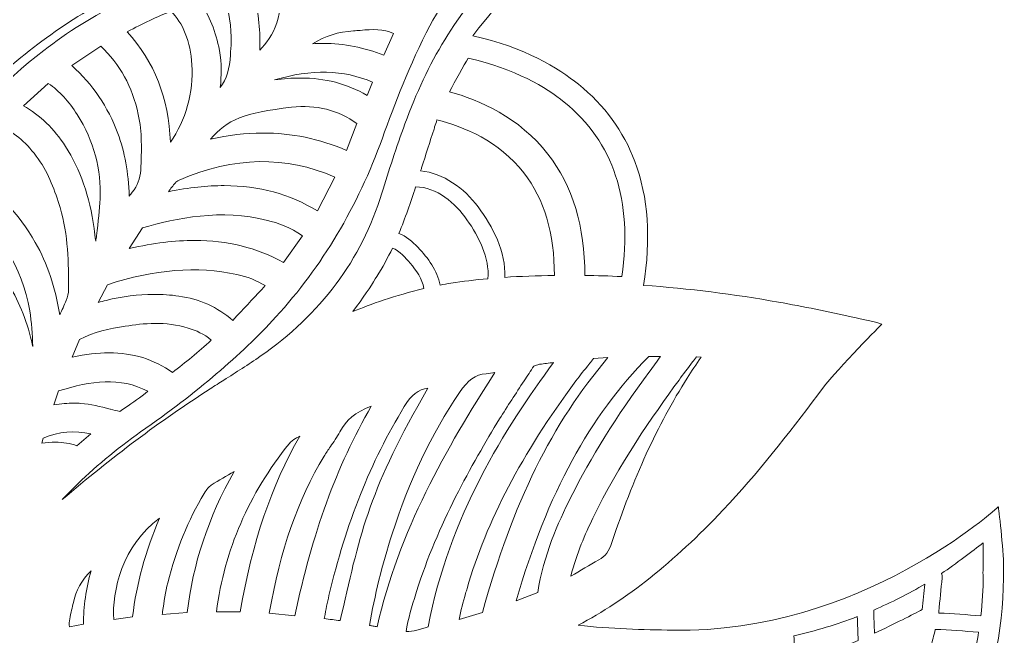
# Model space of a CAD drawing. Header units: millimetres. Extents: x -1149 to 2186, y 108 to 662.
# Drawn here: x 1246.9 to 1500.7, y 300.9 to 459.8 of the extents above; entities that cross this region are included whole.
import ezdxf

# ---------------------------------------------------------------- set-up
doc = ezdxf.new("R2010")
doc.units = ezdxf.units.MM
doc.header["$MEASUREMENT"] = 0
doc.layers.add('Layer 5', color=7, linetype='Continuous')

msp = doc.modelspace()

# ---------------------------------------------------------------- linework, layer by layer
at = {"layer": 'Layer 5', "lineweight": 0}
for points, knots in [([(1500.47, 318.48), (1500.47, 318.53), (1500.47, 318.58), (1500.46, 318.65), (1500.54, 323.25), (1499.13, 334.25), (1499.13, 334.25), (1499.13, 334.25), (1463.58, 301.53), (1415.26, 302.46), (1407.54, 302.61), (1399.34, 302.75), (1390.86, 303.73), (1403.38, 310.34), (1415.3, 319.82), (1428.23, 333.45), (1437.07, 342.77), (1444.98, 353.13), (1452.62, 363.15), (1452.62, 363.15), (1453.85, 364.76), (1453.85, 364.76), (1458.05, 370.25), (1469.08, 381.29), (1469.08, 381.29), (1468.87, 381.59), (1463.49, 382.71), (1461.66, 383.13), (1455.32, 384.59), (1448.93, 385.87), (1442.52, 387), (1430.98, 389.04), (1419.37, 390.53), (1407.7, 391.33), (1409.65, 403.35), (1408.91, 414.08), (1405.47, 423.24), (1402.53, 431.05), (1397.64, 437.76), (1390.93, 443.17), (1385.8, 447.31), (1376.98, 452.75), (1363.75, 455.61), (1371.34, 466.22), (1389.68, 483.7), (1389.68, 483.7), (1389.68, 483.7), (1389.39, 483.86), (1389.39, 483.86), (1384.69, 486.52), (1379.54, 487.63), (1374.99, 488.6), (1354.12, 493.07), (1332.21, 492.4), (1308.03, 486.54), (1308.03, 486.54), (1307.98, 486.54), (1307.9, 486.53), (1300.35, 507.58), (1286.85, 518.05), (1276.77, 523.13), (1267.56, 527.77), (1259.62, 528.87), (1256.91, 529.12), (1256.91, 529.4), (1256.92, 529.65), (1256.94, 529.86), (1256.93, 529.86), (1256.92, 529.86), (1256.9, 529.87), (1256.72, 541.96), (1254.12, 568.73), (1254.12, 568.73), (1254.12, 568.73), (1246.46, 565.38), (1243.35, 563.76), (1243.35, 563.76), (1242.58, 563.35), (1242.58, 563.35), (1240.4, 562.21), (1237.1, 560.23), (1234.2, 558.48), (1233.92, 558.32), (1233.66, 558.16), (1233.39, 558), (1233.39, 558), (1231.33, 556.77), (1230.87, 556.5), (1230.95, 557.4), (1231.04, 558.95), (1231.19, 561.68), (1231.36, 564.61), (1231.55, 568.35), (1231.49, 569.55), (1231.3, 573.08), (1231.08, 577), (1230.79, 580.95), (1230.79, 581), (1230.78, 581.06), (1230.78, 581.11), (1230.72, 581.86), (1230.66, 582.61), (1230.6, 583.36), (1229.76, 593.42), (1226.85, 602.86), (1221.96, 611.41), (1213.55, 626.07), (1201.81, 638.97), (1186.06, 650.83), (1185.65, 651.14), (1182.98, 653.39), (1182.98, 653.39), (1182.98, 653.39), (1180.32, 651.14), (1179.9, 650.83), (1164.15, 638.97), (1152.41, 626.07), (1144.01, 611.41), (1139.11, 602.86), (1136.2, 593.42), (1135.37, 583.36), (1134.97, 578.61), (1134.71, 573.8), (1134.48, 569.55), (1134.41, 568.35), (1134.6, 564.61), (1134.77, 561.68), (1134.93, 558.95), (1135.02, 557.4), (1135.09, 556.5), (1134.63, 556.77), (1132.57, 558), (1132.57, 558), (1132.31, 558.16), (1132.04, 558.32), (1131.77, 558.48), (1128.86, 560.23), (1125.57, 562.21), (1123.38, 563.35), (1123.38, 563.35), (1122.61, 563.76), (1122.61, 563.76), (1119.51, 565.38), (1111.85, 568.73), (1111.85, 568.73), (1111.85, 568.73), (1109.24, 541.96), (1109.06, 529.87), (1109.05, 529.86), (1109.04, 529.86), (1109.02, 529.86), (1109.05, 529.65), (1109.05, 529.4), (1109.05, 529.12), (1106.34, 528.87), (1098.4, 527.77), (1089.2, 523.13), (1079.11, 518.05), (1065.61, 507.58), (1058.06, 486.53), (1057.99, 486.54), (1057.94, 486.54), (1057.94, 486.54), (1033.76, 492.4), (1011.85, 493.07), (990.97, 488.6), (986.43, 487.63), (981.27, 486.52), (976.57, 483.86), (976.57, 483.86), (976.28, 483.7), (976.28, 483.7), (976.28, 483.7), (994.62, 466.22), (1002.21, 455.61), (988.98, 452.75), (980.16, 447.31), (975.03, 443.17), (968.32, 437.76), (963.43, 431.05), (960.5, 423.24), (957.06, 414.08), (956.31, 403.35), (958.27, 391.33), (946.6, 390.53), (934.99, 389.04), (923.44, 387), (917.03, 385.87), (910.65, 384.59), (904.3, 383.13), (902.48, 382.71), (897.09, 381.59), (896.88, 381.29), (896.88, 381.29), (907.92, 370.25), (912.11, 364.76), (912.11, 364.76), (913.34, 363.15), (913.34, 363.15), (920.99, 353.13), (928.89, 342.77), (937.74, 333.45), (950.67, 319.82), (962.59, 310.34), (975.11, 303.73), (966.63, 302.75), (958.42, 302.61), (950.7, 302.46), (902.38, 301.53), (866.83, 334.25), (866.83, 334.25), (866.83, 334.25), (865.43, 323.25), (865.51, 318.65), (865.5, 318.58), (865.49, 318.53), (865.49, 318.48), (865.29, 304.67), (867.87, 290.84), (873.15, 277.38), (881.55, 255.97), (896.79, 236.42), (917.2, 220.85), (939.19, 204.09), (960.63, 195.33), (980.96, 194.79), (965.68, 183), (944.26, 183.97), (944.26, 183.97), (944.26, 183.97), (955.23, 173.31), (960.19, 170.11), (970.16, 163.68), (980.73, 159.49), (991.61, 157.66), (997.5, 156.67), (1003.46, 156.42), (1009.33, 156.93), (1012.52, 157.2), (1016.15, 157.67), (1019.52, 158.98), (1018.66, 157.45), (1017.84, 155.98), (1017.01, 154.52), (1012.92, 147.28), (1008.29, 139.69), (1002.2, 133.21), (999.14, 129.97), (996.16, 126.86), (992.65, 125.23), (977.38, 118.17), (965, 131.26), (962.75, 133.58), (962.75, 133.58), (961.05, 135.32), (961.05, 135.32), (961.05, 135.32), (961.94, 133.06), (961.94, 133.06), (964.51, 126.49), (968.32, 121.32), (973.28, 117.69), (978.5, 113.86), (984.88, 111.84), (992.24, 111.7), (992.58, 111.69), (992.91, 111.69), (993.25, 111.69), (1003.35, 111.69), (1013.36, 114.68), (1023.81, 120.82), (1037.03, 128.59), (1047.43, 138.5), (1054.71, 150.28), (1057.19, 154.29), (1059.21, 158.65), (1061.17, 162.88), (1061.66, 163.93), (1062.14, 164.99), (1062.64, 166.04), (1064.83, 166.97), (1066.8, 167.97), (1068.65, 169.11), (1068.9, 169.26), (1069.2, 169.43), (1069.52, 169.61), (1069.95, 169.84), (1070.41, 170.1), (1070.86, 170.39), (1071.63, 167.67), (1072.92, 165.02), (1074.69, 162.51), (1080.48, 154.32), (1088.09, 149.06), (1097.3, 146.89), (1105.4, 144.98), (1113.56, 145.97), (1122.27, 149.9), (1131.98, 154.29), (1140.58, 160.89), (1147.84, 169.51), (1151.48, 173.84), (1154.92, 178.47), (1158.24, 182.94), (1159.86, 185.13), (1161.55, 187.4), (1163.23, 189.6), (1163.74, 190.27), (1164.33, 190.9), (1165.07, 191.7), (1165.2, 191.85), (1165.34, 191.99), (1165.48, 192.15), (1165.1, 184.93), (1167.1, 179.79), (1171.71, 176.05), (1174.85, 173.5), (1178.5, 172.18), (1182.56, 172.12), (1182.56, 172.12), (1182.91, 172.12), (1182.91, 172.12), (1182.91, 172.12), (1182.91, 172.12), (1182.91, 172.12), (1182.91, 172.12), (1182.98, 172.12), (1182.98, 172.12), (1182.98, 172.12), (1183.06, 172.12), (1183.06, 172.12), (1183.06, 172.12), (1183.06, 172.12), (1183.06, 172.12), (1183.06, 172.12), (1183.4, 172.12), (1183.4, 172.12), (1187.46, 172.18), (1191.12, 173.5), (1194.26, 176.05), (1198.87, 179.79), (1200.87, 184.93), (1200.49, 192.15), (1200.63, 191.99), (1200.76, 191.85), (1200.9, 191.7), (1201.64, 190.9), (1202.22, 190.27), (1202.73, 189.6), (1204.42, 187.4), (1206.1, 185.13), (1207.73, 182.94), (1211.05, 178.47), (1214.48, 173.84), (1218.13, 169.51), (1225.38, 160.89), (1233.98, 154.29), (1243.69, 149.9), (1252.4, 145.97), (1260.57, 144.98), (1268.66, 146.89), (1277.88, 149.06), (1285.49, 154.32), (1291.27, 162.51), (1293.05, 165.02), (1294.33, 167.67), (1295.11, 170.39), (1295.56, 170.1), (1296.02, 169.84), (1296.44, 169.61), (1296.76, 169.43), (1297.06, 169.26), (1297.32, 169.11), (1299.16, 167.97), (1301.13, 166.97), (1303.33, 166.04), (1303.82, 164.99), (1304.31, 163.93), (1304.8, 162.88), (1306.75, 158.65), (1308.77, 154.29), (1311.25, 150.28), (1318.54, 138.5), (1328.93, 128.59), (1342.15, 120.82), (1352.6, 114.68), (1362.61, 111.69), (1372.71, 111.69), (1373.05, 111.69), (1373.39, 111.69), (1373.73, 111.7), (1381.08, 111.84), (1387.46, 113.86), (1392.69, 117.69), (1397.64, 121.32), (1401.46, 126.49), (1404.02, 133.06), (1404.02, 133.06), (1404.91, 135.32), (1404.91, 135.32), (1404.91, 135.32), (1403.22, 133.58), (1403.22, 133.58), (1400.97, 131.26), (1388.59, 118.17), (1373.32, 125.23), (1369.8, 126.86), (1366.82, 129.97), (1363.77, 133.21), (1357.68, 139.69), (1353.05, 147.28), (1348.95, 154.52), (1348.12, 155.98), (1347.3, 157.45), (1346.44, 158.98), (1349.81, 157.67), (1353.45, 157.2), (1356.63, 156.93), (1362.5, 156.42), (1368.46, 156.67), (1374.36, 157.66), (1385.24, 159.49), (1395.81, 163.68), (1405.77, 170.11), (1410.73, 173.31), (1421.71, 183.97), (1421.71, 183.97), (1421.71, 183.97), (1400.29, 183), (1385, 194.79), (1405.34, 195.33), (1426.78, 204.09), (1448.77, 220.85), (1469.18, 236.42), (1484.41, 255.97), (1492.81, 277.38), (1498.1, 290.84), (1500.67, 304.67), (1500.47, 318.48)], [0, 0, 0, 0, 1, 1, 1, 2, 2, 2, 3, 3, 3, 4, 4, 4, 5, 5, 5, 6, 6, 6, 7, 7, 7, 8, 8, 8, 9, 9, 9, 10, 10, 10, 11, 11, 11, 12, 12, 12, 13, 13, 13, 14, 14, 14, 15, 15, 15, 16, 16, 16, 17, 17, 17, 18, 18, 18, 19, 19, 19, 20, 20, 20, 21, 21, 21, 22, 22, 22, 23, 23, 23, 24, 24, 24, 25, 25, 25, 26, 26, 26, 27, 27, 27, 28, 28, 28, 29, 29, 29, 30, 30, 30, 31, 31, 31, 32, 32, 32, 33, 33, 33, 34, 34, 34, 35, 35, 35, 36, 36, 36, 37, 37, 37, 38, 38, 38, 39, 39, 39, 40, 40, 40, 41, 41, 41, 42, 42, 42, 43, 43, 43, 44, 44, 44, 45, 45, 45, 46, 46, 46, 47, 47, 47, 48, 48, 48, 49, 49, 49, 50, 50, 50, 51, 51, 51, 52, 52, 52, 53, 53, 53, 54, 54, 54, 55, 55, 55, 56, 56, 56, 57, 57, 57, 58, 58, 58, 59, 59, 59, 60, 60, 60, 61, 61, 61, 62, 62, 62, 63, 63, 63, 64, 64, 64, 65, 65, 65, 66, 66, 66, 67, 67, 67, 68, 68, 68, 69, 69, 69, 70, 70, 70, 71, 71, 71, 72, 72, 72, 73, 73, 73, 74, 74, 74, 75, 75, 75, 76, 76, 76, 77, 77, 77, 78, 78, 78, 79, 79, 79, 80, 80, 80, 81, 81, 81, 82, 82, 82, 83, 83, 83, 84, 84, 84, 85, 85, 85, 86, 86, 86, 87, 87, 87, 88, 88, 88, 89, 89, 89, 90, 90, 90, 91, 91, 91, 92, 92, 92, 93, 93, 93, 94, 94, 94, 95, 95, 95, 96, 96, 96, 97, 97, 97, 98, 98, 98, 99, 99, 99, 100, 100, 100, 101, 101, 101, 102, 102, 102, 103, 103, 103, 104, 104, 104, 105, 105, 105, 106, 106, 106, 107, 107, 107, 108, 108, 108, 109, 109, 109, 110, 110, 110, 111, 111, 111, 112, 112, 112, 113, 113, 113, 114, 114, 114, 115, 115, 115, 116, 116, 116, 117, 117, 117, 118, 118, 118, 119, 119, 119, 120, 120, 120, 121, 121, 121, 122, 122, 122, 123, 123, 123, 124, 124, 124, 125, 125, 125, 126, 126, 126, 127, 127, 127, 128, 128, 128, 129, 129, 129, 130, 130, 130, 131, 131, 131, 132, 132, 132, 133, 133, 133, 134, 134, 134, 135, 135, 135, 136, 136, 136, 137, 137, 137, 138, 138, 138, 139, 139, 139, 140, 140, 140, 141, 141, 141, 142, 142, 142, 143, 143, 143, 144, 144, 144, 145, 145, 145, 146, 146, 146, 146]), ([(1245.14, 448.37), (1256.23, 457.69), (1269.16, 465.72), (1283.57, 472.24), (1298.92, 479.19), (1315.28, 483.53), (1332.2, 485.14), (1350.64, 486.9), (1365.75, 485.78), (1379.77, 481.63), (1379.83, 481.61), (1379.9, 481.59), (1379.97, 481.56), (1379.59, 481.22), (1379.24, 480.9), (1378.95, 480.64), (1375.93, 477.94), (1373.08, 475.39), (1370.34, 472.57), (1370.34, 472.57), (1370.34, 472.57), (1370.34, 472.57), (1359.84, 461.75), (1351.95, 448.8), (1346.21, 432.96), (1344.05, 426.98), (1342.04, 420.96), (1340.24, 415.06), (1335.03, 397.96), (1324.49, 383.83), (1308.92, 373.05), (1305.87, 370.94), (1302.67, 368.91), (1299.58, 366.94), (1298.38, 366.18), (1297.18, 365.42), (1295.99, 364.65), (1283.1, 356.35), (1270.57, 346.97), (1257.89, 336.11), (1258.87, 337.13), (1259.88, 338.16), (1260.91, 339.19), (1266.02, 344.29), (1271.8, 349.12), (1278.1, 353.54), (1292.76, 363.82), (1303.83, 373.25), (1312.95, 383.19), (1324.82, 396.14), (1334.05, 411.66), (1340.39, 429.29), (1343.52, 438.01), (1347.42, 448.27), (1352.66, 458.25), (1356.48, 465.55), (1366.16, 478.67), (1366.26, 478.8), (1366.67, 479.36), (1366.76, 480.09), (1366.49, 480.73), (1366.23, 481.36), (1365.64, 481.82), (1364.96, 481.91), (1364.51, 481.98), (1360.3, 482.55), (1352.35, 482.55), (1346.6, 482.55), (1340.35, 482.25), (1333.77, 481.65), (1322.95, 480.67), (1311.33, 478.24), (1298.24, 474.23), (1280.09, 468.67), (1265.33, 461.35), (1253.11, 451.87), (1242.58, 443.7), (1233.12, 433.87), (1224.99, 422.67), (1217.61, 412.5), (1211.88, 402.47), (1207.53, 392.06), (1207.53, 392.06), (1206.15, 393.87), (1206.15, 393.87), (1208.02, 400.5), (1211.1, 407.19), (1215.54, 414.29), (1223.61, 427.17), (1233.57, 438.64), (1245.14, 448.37)], [0, 0, 0, 0, 1, 1, 1, 2, 2, 2, 3, 3, 3, 4, 4, 4, 5, 5, 5, 6, 6, 6, 7, 7, 7, 8, 8, 8, 9, 9, 9, 10, 10, 10, 11, 11, 11, 12, 12, 12, 13, 13, 13, 14, 14, 14, 15, 15, 15, 16, 16, 16, 17, 17, 17, 18, 18, 18, 19, 19, 19, 20, 20, 20, 21, 21, 21, 22, 22, 22, 23, 23, 23, 24, 24, 24, 25, 25, 25, 26, 26, 26, 27, 27, 27, 28, 28, 28, 29, 29, 29, 30, 30, 30, 30]), ([(1308.79, 451.99), (1308.83, 454.29), (1308.84, 456.65), (1308.6, 458.98), (1308.34, 461.5), (1307.82, 463.93), (1307.25, 466.45), (1307.25, 466.45), (1307.22, 466.57), (1307.22, 466.57), (1307.16, 466.82), (1307.1, 467.08), (1307.04, 467.34), (1307.04, 467.34), (1306.96, 467.72), (1306.96, 467.72), (1306.87, 468.09), (1306.78, 468.48), (1306.7, 468.86), (1306.7, 468.86), (1313.29, 470.54), (1313.29, 470.54), (1315.76, 461.2), (1312.13, 455.26), (1308.79, 451.99)], [0, 0, 0, 0, 1, 1, 1, 2, 2, 2, 3, 3, 3, 4, 4, 4, 5, 5, 5, 6, 6, 6, 7, 7, 7, 8, 8, 8, 8]), ([(1301.41, 453.91), (1301.42, 453.35), (1301.37, 452.72), (1301.32, 452.11), (1301.29, 451.66), (1301.25, 451.22), (1301.23, 450.78), (1301.07, 447.24), (1300.23, 444.49), (1298.63, 442.34), (1298.91, 445.3), (1299, 448.55), (1298.4, 451.89), (1297.53, 456.64), (1295.83, 460.86), (1293.2, 464.76), (1293.2, 464.76), (1299.25, 466.7), (1299.25, 466.7), (1301.13, 462.16), (1301.4, 457.7), (1301.41, 453.91), (1301.41, 453.91), (1301.41, 453.91), (1301.41, 453.91)], [0, 0, 0, 0, 1, 1, 1, 2, 2, 2, 3, 3, 3, 4, 4, 4, 5, 5, 5, 6, 6, 6, 7, 7, 7, 8, 8, 8, 8]), ([(1285.78, 428.21), (1285.32, 439.6), (1281.66, 448.95), (1274.64, 456.68), (1278.71, 458.86), (1282.26, 460.6), (1285.9, 461.91), (1288.94, 459.18), (1290.96, 454.11), (1291.33, 448.2), (1291.77, 441.03), (1289.77, 433.89), (1285.78, 428.21)], [0, 0, 0, 0, 1, 1, 1, 2, 2, 2, 3, 3, 3, 4, 4, 4, 4]), ([(1332.98, 456.93), (1333.55, 456.96), (1334.12, 457.01), (1334.69, 457.06), (1337.87, 457.31), (1340.65, 457.53), (1343.24, 456.24), (1343.24, 456.24), (1340.73, 450.64), (1340.73, 450.64), (1335.73, 452.68), (1330.62, 453.68), (1325.13, 453.68), (1324.24, 453.68), (1323.34, 453.65), (1322.42, 453.6), (1325.62, 455.59), (1329.1, 456.68), (1332.98, 456.93)], [0, 0, 0, 0, 1, 1, 1, 2, 2, 2, 3, 3, 3, 4, 4, 4, 5, 5, 5, 6, 6, 6, 6]), ([(1277.5, 435.39), (1278.49, 430.86), (1278.37, 426.19), (1278.12, 420.99), (1278.02, 418.9), (1277.3, 417.05), (1275.92, 415.32), (1275.66, 414.99), (1275.41, 414.67), (1275.16, 414.34), (1274.96, 420.44), (1274, 425.64), (1272.21, 430.5), (1269.67, 437.36), (1265.78, 443.1), (1260.33, 448.01), (1260.33, 448.01), (1267.82, 453.01), (1267.82, 453.01), (1272.77, 448.31), (1275.94, 442.54), (1277.5, 435.39)], [0, 0, 0, 0, 1, 1, 1, 2, 2, 2, 3, 3, 3, 4, 4, 4, 5, 5, 5, 6, 6, 6, 7, 7, 7, 7]), ([(1387.24, 438.57), (1387.24, 438.57), (1387.24, 438.57), (1387.24, 438.57), (1399.96, 428.31), (1404.96, 413.18), (1402.1, 393.6), (1398.89, 393.75), (1395.7, 393.85), (1392.57, 393.89), (1392.61, 406.46), (1389.41, 416.96), (1383.06, 425.14), (1375.66, 434.65), (1365.39, 439.13), (1357.68, 441.24), (1359.19, 444.11), (1361.43, 448.02), (1362.5, 449.85), (1374.64, 447.22), (1382.64, 442.29), (1387.24, 438.57)], [0, 0, 0, 0, 1, 1, 1, 2, 2, 2, 3, 3, 3, 4, 4, 4, 5, 5, 5, 6, 6, 6, 7, 7, 7, 7]), ([(1337.89, 443.7), (1337.89, 443.7), (1336.48, 440.28), (1336.48, 440.28), (1331.17, 443.33), (1325.67, 444.76), (1319.27, 444.76), (1317.14, 444.76), (1314.92, 444.6), (1312.58, 444.27), (1322.12, 447.12), (1330.42, 446.93), (1337.89, 443.7)], [0, 0, 0, 0, 1, 1, 1, 2, 2, 2, 3, 3, 3, 4, 4, 4, 4]), ([(1261.75, 435.35), (1266.07, 428.49), (1268.05, 421.18), (1267.63, 413.64), (1267.48, 410.85), (1267.19, 407.83), (1266.73, 404.14), (1266.67, 403.66), (1266.6, 403.2), (1266.51, 402.74), (1266.39, 403.83), (1266.27, 404.89), (1266.12, 405.96), (1264.94, 414.35), (1262.54, 421.27), (1258.75, 427.1), (1255.77, 431.71), (1252.21, 435.16), (1247.91, 437.61), (1247.91, 437.61), (1254.31, 443.4), (1254.31, 443.4), (1257.15, 441.41), (1259.59, 438.77), (1261.75, 435.35)], [0, 0, 0, 0, 1, 1, 1, 2, 2, 2, 3, 3, 3, 4, 4, 4, 5, 5, 5, 6, 6, 6, 7, 7, 7, 8, 8, 8, 8]), ([(1317.01, 437.23), (1323.39, 437.94), (1329.04, 436.52), (1333.81, 433.02), (1333.81, 433.02), (1331.17, 426.13), (1331.17, 426.13), (1324.09, 429.13), (1317.01, 430.59), (1309.55, 430.59), (1305.2, 430.59), (1300.69, 430.06), (1296.1, 429.01), (1300.44, 434.02), (1304.71, 435.88), (1317.01, 437.23)], [0, 0, 0, 0, 1, 1, 1, 2, 2, 2, 3, 3, 3, 4, 4, 4, 5, 5, 5, 5]), ([(1371.94, 393.4), (1372.25, 399.89), (1368.84, 406.53), (1365.07, 411.54), (1361.38, 416.45), (1356.19, 420.22), (1350.26, 420.84), (1350.34, 421.1), (1350.42, 421.36), (1350.5, 421.62), (1350.5, 421.62), (1350.52, 421.66), (1350.52, 421.66), (1351.55, 424.96), (1352.61, 428.37), (1353.75, 431.63), (1353.81, 431.8), (1353.85, 431.98), (1353.86, 432.16), (1354.05, 432.74), (1354.25, 433.35), (1354.47, 433.96), (1361.32, 432.26), (1370.48, 428.52), (1376.86, 420.32), (1382.11, 413.56), (1384.76, 404.67), (1384.72, 393.89), (1380.18, 393.83), (1375.94, 393.67), (1371.94, 393.4)], [0, 0, 0, 0, 1, 1, 1, 2, 2, 2, 3, 3, 3, 4, 4, 4, 5, 5, 5, 6, 6, 6, 7, 7, 7, 8, 8, 8, 9, 9, 9, 10, 10, 10, 10]), ([(1251.72, 423.93), (1254.49, 420.04), (1256.04, 415.6), (1257.32, 411.39), (1259.45, 404.33), (1259.56, 396.85), (1259.51, 390.39), (1259.5, 389.32), (1259.29, 388.27), (1258.93, 387.44), (1258.39, 386.2), (1257.81, 384.94), (1257.24, 383.73), (1256.1, 390.84), (1254.08, 396.84), (1250.96, 402.41), (1246.79, 409.85), (1240.87, 415.91), (1232.9, 420.91), (1235.78, 424.87), (1238.87, 428.52), (1242.32, 432.03), (1245.86, 430.53), (1248.87, 427.94), (1251.72, 423.93)], [0, 0, 0, 0, 1, 1, 1, 2, 2, 2, 3, 3, 3, 4, 4, 4, 5, 5, 5, 6, 6, 6, 7, 7, 7, 8, 8, 8, 8]), ([(1328.16, 419.24), (1328.16, 419.24), (1323.67, 410.5), (1323.67, 410.5), (1316.48, 414.9), (1308.61, 417.04), (1299.65, 417.04), (1295.27, 417.04), (1290.65, 416.54), (1285.25, 415.48), (1285.84, 416.25), (1286.44, 417.04), (1287.05, 417.8), (1287.19, 417.98), (1287.55, 418.26), (1288.04, 418.47), (1302.28, 424.54), (1315.42, 424.8), (1328.16, 419.24)], [0, 0, 0, 0, 1, 1, 1, 2, 2, 2, 3, 3, 3, 4, 4, 4, 5, 5, 5, 6, 6, 6, 6]), ([(1362.2, 408.23), (1365.26, 403.87), (1368.06, 398.46), (1367.59, 393.05), (1364.25, 392.75), (1361.09, 392.36), (1358.08, 391.88), (1357.14, 391.74), (1356.21, 391.58), (1355.3, 391.4), (1354.55, 395.19), (1352.18, 398.31), (1349.57, 401.14), (1348.14, 402.68), (1346.47, 404), (1344.65, 404.72), (1346.29, 408.66), (1347.67, 412.71), (1348.97, 416.75), (1354.42, 416.64), (1359.17, 412.54), (1362.2, 408.23)], [0, 0, 0, 0, 1, 1, 1, 2, 2, 2, 3, 3, 3, 4, 4, 4, 5, 5, 5, 6, 6, 6, 7, 7, 7, 7]), ([(1249.52, 384.81), (1250.02, 381.82), (1250.23, 378.73), (1250.31, 375.57), (1250.13, 376.38), (1249.93, 377.18), (1249.73, 377.99), (1248.35, 383.49), (1246.09, 388.62), (1243.01, 393.24), (1238.07, 400.65), (1231.72, 405.59), (1224.14, 407.93), (1224.97, 409.77), (1226.46, 412.08), (1228.61, 414.8), (1228.61, 414.8), (1228.66, 414.77), (1228.66, 414.77), (1229.8, 414.18), (1230.97, 413.56), (1231.93, 412.84), (1241.71, 405.53), (1247.62, 396.1), (1249.52, 384.81)], [0, 0, 0, 0, 1, 1, 1, 2, 2, 2, 3, 3, 3, 4, 4, 4, 5, 5, 5, 6, 6, 6, 7, 7, 7, 8, 8, 8, 8]), ([(1292.03, 402.91), (1286.87, 402.91), (1281.59, 402.26), (1275.15, 400.82), (1275.15, 400.82), (1278.56, 406.15), (1278.56, 406.15), (1287.33, 408.67), (1298.85, 411.11), (1310.76, 408.09), (1313.39, 407.42), (1316.73, 406.37), (1319.77, 404.11), (1319.77, 404.11), (1314.92, 397.24), (1314.92, 397.24), (1307.96, 401.05), (1300.47, 402.91), (1292.03, 402.91)], [0, 0, 0, 0, 1, 1, 1, 2, 2, 2, 3, 3, 3, 4, 4, 4, 5, 5, 5, 6, 6, 6, 6]), ([(1347.52, 397.07), (1349.17, 395.14), (1350.68, 393.02), (1351.12, 390.51), (1343.73, 388.77), (1337.18, 386.37), (1332.81, 384.59), (1335.42, 387.98), (1337.46, 391.21), (1338.58, 392.98), (1338.58, 392.98), (1338.97, 393.59), (1338.97, 393.59), (1340.47, 395.96), (1341.79, 398.43), (1342.99, 400.96), (1344.81, 400.3), (1346.51, 398.25), (1347.52, 397.07)], [0, 0, 0, 0, 1, 1, 1, 2, 2, 2, 3, 3, 3, 4, 4, 4, 5, 5, 5, 6, 6, 6, 6]), ([(1287.94, 388.57), (1285.83, 388.87), (1283.66, 389.01), (1281.5, 389.01), (1277.45, 389.01), (1273.32, 388.5), (1269.22, 387.47), (1268.53, 387.3), (1267.85, 387.12), (1267.17, 386.93), (1267.17, 386.93), (1269.57, 391.5), (1269.57, 391.5), (1281.69, 395.48), (1292.6, 396.33), (1302.93, 394.13), (1305.63, 393.55), (1308.02, 392.61), (1310.19, 391.26), (1307.82, 388.69), (1305.42, 386.14), (1302.9, 383.45), (1302.9, 383.45), (1301.83, 382.31), (1301.83, 382.31), (1297.89, 385.73), (1293.22, 387.83), (1287.94, 388.57)], [0, 0, 0, 0, 1, 1, 1, 2, 2, 2, 3, 3, 3, 4, 4, 4, 5, 5, 5, 6, 6, 6, 7, 7, 7, 8, 8, 8, 9, 9, 9, 9]), ([(1269.91, 373.95), (1267.03, 373.95), (1263.98, 373.6), (1260.45, 372.86), (1260.45, 372.86), (1262.37, 377.4), (1262.37, 377.4), (1266.07, 379.38), (1270.05, 380.14), (1274.15, 380.8), (1278.7, 381.53), (1284.66, 382.14), (1290.32, 380.33), (1292.37, 379.68), (1294.49, 378.84), (1296.27, 377.21), (1293, 374.17), (1289.58, 371.43), (1286.32, 368.89), (1281.49, 372.3), (1276.12, 373.95), (1269.91, 373.95)], [0, 0, 0, 0, 1, 1, 1, 2, 2, 2, 3, 3, 3, 4, 4, 4, 5, 5, 5, 6, 6, 6, 7, 7, 7, 7]), ([(1409.03, 373.04), (1409.03, 373.04), (1412.09, 373.04), (1412.09, 373.04), (1411.13, 371.72), (1410.21, 370.46), (1409.28, 369.2), (1400.52, 357.26), (1394.07, 346.95), (1388.98, 336.76), (1385.61, 330), (1381.97, 321.81), (1380.42, 312.18), (1380.42, 312.18), (1374.84, 310.03), (1374.84, 310.03), (1383.09, 337.95), (1393.68, 357.46), (1409.03, 373.04)], [0, 0, 0, 0, 1, 1, 1, 2, 2, 2, 3, 3, 3, 4, 4, 4, 5, 5, 5, 6, 6, 6, 6]), ([(1370.6, 356.89), (1372.62, 360.2), (1374.8, 363.5), (1376.91, 366.69), (1376.91, 366.69), (1376.95, 366.75), (1376.95, 366.75), (1377.77, 368), (1378.61, 369.26), (1379.43, 370.53), (1379.55, 370.57), (1379.66, 370.61), (1379.76, 370.65), (1380.24, 370.81), (1380.65, 370.96), (1380.92, 370.99), (1382.1, 371.15), (1383.29, 371.29), (1384.51, 371.43), (1372.04, 354.56), (1357.58, 331.85), (1352.2, 303.35), (1350.17, 302.68), (1348.38, 302.09), (1346.57, 302.09), (1346.56, 302.09), (1346.54, 302.09), (1346.53, 302.09), (1347.01, 305.43), (1348.03, 308.68), (1349.02, 311.83), (1349.02, 311.83), (1349.2, 312.42), (1349.2, 312.42), (1354.62, 329.72), (1363.48, 345.28), (1370.6, 356.89)], [0, 0, 0, 0, 1, 1, 1, 2, 2, 2, 3, 3, 3, 4, 4, 4, 5, 5, 5, 6, 6, 6, 7, 7, 7, 8, 8, 8, 9, 9, 9, 10, 10, 10, 11, 11, 11, 12, 12, 12, 12]), ([(1366.17, 306.99), (1366.17, 306.99), (1360.19, 305.22), (1360.19, 305.22), (1360.56, 307.53), (1361.21, 309.75), (1361.85, 311.92), (1361.85, 311.92), (1361.85, 311.92), (1361.85, 311.92), (1361.98, 312.35), (1362.1, 312.77), (1362.22, 313.2), (1367.29, 330.72), (1376.21, 347.71), (1390.27, 366.69), (1391.33, 368.12), (1392.47, 369.53), (1393.69, 371.03), (1393.69, 371.03), (1393.8, 371.17), (1393.8, 371.17), (1394.13, 371.58), (1394.48, 372.01), (1394.82, 372.44), (1394.82, 372.44), (1398.54, 372.7), (1398.54, 372.7), (1384.1, 355.79), (1374.06, 335.39), (1366.17, 306.99)], [0, 0, 0, 0, 1, 1, 1, 2, 2, 2, 3, 3, 3, 4, 4, 4, 5, 5, 5, 6, 6, 6, 7, 7, 7, 8, 8, 8, 9, 9, 9, 10, 10, 10, 10]), ([(1420.35, 371.58), (1420.68, 372), (1421.02, 372.44), (1421.36, 372.88), (1421.36, 372.88), (1422.51, 372.82), (1422.51, 372.82), (1421.27, 370.97), (1420.09, 369.21), (1418.96, 367.44), (1411.3, 355.38), (1404.96, 341.52), (1399.57, 325.08), (1398.82, 322.79), (1397.86, 321.52), (1396.14, 320.55), (1393.77, 319.21), (1391.42, 317.83), (1388.95, 316.37), (1390.51, 322.38), (1392.69, 327.28), (1394.66, 331.36), (1401.3, 345.11), (1410.01, 357.6), (1416.84, 366.94), (1417.96, 368.46), (1419.11, 369.97), (1420.35, 371.58)], [0, 0, 0, 0, 1, 1, 1, 2, 2, 2, 3, 3, 3, 4, 4, 4, 5, 5, 5, 6, 6, 6, 7, 7, 7, 8, 8, 8, 9, 9, 9, 9]), ([(1339.07, 303.32), (1338.72, 303.39), (1338.37, 303.45), (1338.03, 303.51), (1337.72, 303.57), (1337.4, 303.63), (1337.08, 303.69), (1338.41, 311.5), (1340.32, 319.22), (1342.9, 327.26), (1347.31, 340.98), (1352.99, 352.9), (1360.27, 363.72), (1362.47, 366.99), (1364.33, 368.3), (1367.14, 368.56), (1367.91, 368.64), (1368.67, 368.74), (1369.41, 368.86), (1356.82, 349.37), (1344.62, 327.96), (1339.07, 303.32)], [0, 0, 0, 0, 1, 1, 1, 2, 2, 2, 3, 3, 3, 4, 4, 4, 5, 5, 5, 6, 6, 6, 7, 7, 7, 7]), ([(1262.65, 360.91), (1262.13, 360.94), (1261.59, 360.96), (1261.04, 360.96), (1259.27, 360.96), (1257.55, 360.78), (1255.75, 360.56), (1255.75, 360.56), (1256.95, 364.12), (1256.95, 364.12), (1265.45, 366.79), (1272.71, 367.76), (1279.98, 364.04), (1278.03, 362.46), (1276.01, 361.07), (1274.2, 359.82), (1273.7, 359.48), (1273.21, 359.14), (1272.74, 358.81), (1271.91, 359.01), (1271.09, 359.22), (1270.3, 359.42), (1270.3, 359.42), (1270.26, 359.43), (1270.26, 359.43), (1267.67, 360.09), (1265.22, 360.72), (1262.65, 360.91)], [0, 0, 0, 0, 1, 1, 1, 2, 2, 2, 3, 3, 3, 4, 4, 4, 5, 5, 5, 6, 6, 6, 7, 7, 7, 8, 8, 8, 9, 9, 9, 9]), ([(1329.89, 306.48), (1329.89, 306.48), (1329.53, 304.92), (1329.53, 304.92), (1328.86, 305.01), (1328.18, 305.11), (1327.5, 305.19), (1326.81, 305.28), (1326.13, 305.36), (1325.39, 305.44), (1325.39, 305.44), (1325.47, 305.81), (1325.47, 305.81), (1325.85, 307.76), (1326.21, 309.6), (1326.64, 311.41), (1331.03, 329.98), (1337.38, 345.9), (1346.02, 360.08), (1347.92, 363.18), (1349.59, 364.49), (1352.15, 364.84), (1337.29, 339.23), (1334.78, 328.12), (1329.89, 306.48)], [0, 0, 0, 0, 1, 1, 1, 2, 2, 2, 3, 3, 3, 4, 4, 4, 5, 5, 5, 6, 6, 6, 7, 7, 7, 8, 8, 8, 8]), ([(1337.53, 360.22), (1328.57, 344.65), (1322.29, 327.39), (1317.87, 306.2), (1317.87, 306.2), (1311.24, 306.84), (1311.24, 306.84), (1314.08, 323.12), (1318.57, 335.99), (1325.39, 347.3), (1325.88, 348.12), (1326.45, 348.95), (1327.01, 349.76), (1327.84, 350.96), (1328.7, 352.2), (1329.43, 353.57), (1331.07, 356.66), (1333.37, 358.59), (1337.53, 360.22)], [0, 0, 0, 0, 1, 1, 1, 2, 2, 2, 3, 3, 3, 4, 4, 4, 5, 5, 5, 6, 6, 6, 6]), ([(1252.6, 350.65), (1252.6, 350.65), (1253.01, 351.99), (1253.01, 351.99), (1257.06, 353.62), (1261.01, 353.98), (1265.28, 353.09), (1265.28, 353.09), (1261.67, 350), (1261.67, 350), (1259.97, 350.61), (1258.14, 350.91), (1256.12, 350.91), (1255, 350.91), (1253.84, 350.82), (1252.6, 350.65)], [0, 0, 0, 0, 1, 1, 1, 2, 2, 2, 3, 3, 3, 4, 4, 4, 5, 5, 5, 5]), ([(1303.76, 307.23), (1303.76, 307.23), (1297.65, 307.23), (1297.65, 307.23), (1299.78, 323.29), (1305.9, 337.45), (1316.34, 350.48), (1316.8, 351.06), (1317.42, 351.58), (1318, 351.87), (1318.36, 352.05), (1318.74, 352.24), (1319.14, 352.43), (1311.8, 339.74), (1306.88, 325.27), (1303.76, 307.23)], [0, 0, 0, 0, 1, 1, 1, 2, 2, 2, 3, 3, 3, 4, 4, 4, 5, 5, 5, 5]), ([(1290.1, 307), (1290.1, 307), (1283.66, 306.53), (1283.66, 306.53), (1283.69, 306.76), (1283.72, 306.99), (1283.76, 307.21), (1283.76, 307.21), (1283.77, 307.28), (1283.77, 307.28), (1284.15, 309.86), (1284.51, 312.31), (1285.1, 314.65), (1287.28, 323.31), (1290.34, 330.85), (1294.47, 337.69), (1295.12, 338.77), (1295.73, 339.5), (1296.3, 339.85), (1298.29, 341.09), (1300.24, 342.25), (1302.19, 343.36), (1295.5, 331.43), (1291.54, 319.49), (1290.1, 307)], [0, 0, 0, 0, 1, 1, 1, 2, 2, 2, 3, 3, 3, 4, 4, 4, 5, 5, 5, 6, 6, 6, 7, 7, 7, 8, 8, 8, 8]), ([(1276.01, 305.91), (1276.01, 305.91), (1271.18, 305.22), (1271.18, 305.22), (1270.65, 312.37), (1273.4, 324.43), (1282.97, 331.34), (1279.28, 322.63), (1277.05, 314.46), (1276.01, 305.91)], [0, 0, 0, 0, 1, 1, 1, 2, 2, 2, 3, 3, 3, 3]), ([(1495.18, 317.17), (1495.17, 316.93), (1495.19, 316.7), (1495.23, 316.46), (1495.21, 313.04), (1495.01, 309.59), (1494.62, 306.15), (1491.03, 306.46), (1487.43, 306.7), (1483.82, 306.87), (1483.82, 306.99), (1483.8, 307.12), (1483.77, 307.24), (1484.06, 310.14), (1484.36, 313.04), (1484.66, 315.94), (1484.7, 316.36), (1484.64, 316.74), (1484.49, 317.07), (1488.21, 319.61), (1492.48, 322.84), (1495.25, 324.98), (1495.25, 322.48), (1495.24, 319.28), (1495.18, 317.17)], [0, 0, 0, 0, 1, 1, 1, 2, 2, 2, 3, 3, 3, 4, 4, 4, 5, 5, 5, 6, 6, 6, 7, 7, 7, 8, 8, 8, 8]), ([(1260.32, 307.65), (1260.47, 308.28), (1260.63, 308.94), (1260.76, 309.62), (1261.35, 312.65), (1262.76, 315.2), (1265.34, 317.75), (1264, 313.2), (1263.36, 308.67), (1263.39, 304.01), (1263.39, 304.01), (1259.73, 303.31), (1259.73, 303.31), (1259.59, 304.65), (1259.93, 306.06), (1260.32, 307.65)], [0, 0, 0, 0, 1, 1, 1, 2, 2, 2, 3, 3, 3, 4, 4, 4, 5, 5, 5, 5]), ([(1479.54, 307.76), (1477.23, 306.56), (1472.33, 304.05), (1467.21, 301.68), (1467.14, 303.67), (1467.07, 305.67), (1467.01, 307.66), (1471.6, 309.62), (1476.01, 311.85), (1480.22, 314.34), (1479.99, 312.15), (1479.77, 309.96), (1479.54, 307.76)], [0, 0, 0, 0, 1, 1, 1, 2, 2, 2, 3, 3, 3, 4, 4, 4, 4]), ([(1446.77, 294.98), (1446.67, 296.98), (1446.56, 298.99), (1446.45, 300.99), (1452.11, 302.31), (1457.56, 303.96), (1462.79, 305.95), (1462.86, 303.9), (1462.93, 301.85), (1463, 299.8), (1459.68, 298.38), (1456.54, 297.18), (1454.24, 296.63), (1451.69, 296.02), (1449.21, 295.48), (1446.77, 294.98)], [0, 0, 0, 0, 1, 1, 1, 2, 2, 2, 3, 3, 3, 4, 4, 4, 5, 5, 5, 5]), ([(1490.91, 288.03), (1486.91, 289.01), (1482.94, 290.13), (1479.03, 291.42), (1480.05, 293.9), (1480.97, 296.42), (1481.87, 298.87), (1482.07, 299.44), (1482.49, 301.06), (1482.89, 302.66), (1486.62, 302.5), (1490.34, 302.26), (1494.06, 301.93), (1493.34, 297.27), (1492.28, 292.63), (1490.91, 288.03)], [0, 0, 0, 0, 1, 1, 1, 2, 2, 2, 3, 3, 3, 4, 4, 4, 5, 5, 5, 5])]:
    msp.add_open_spline(points, degree=3, knots=knots, dxfattribs=at)

doc.saveas('drawing.dxf')
